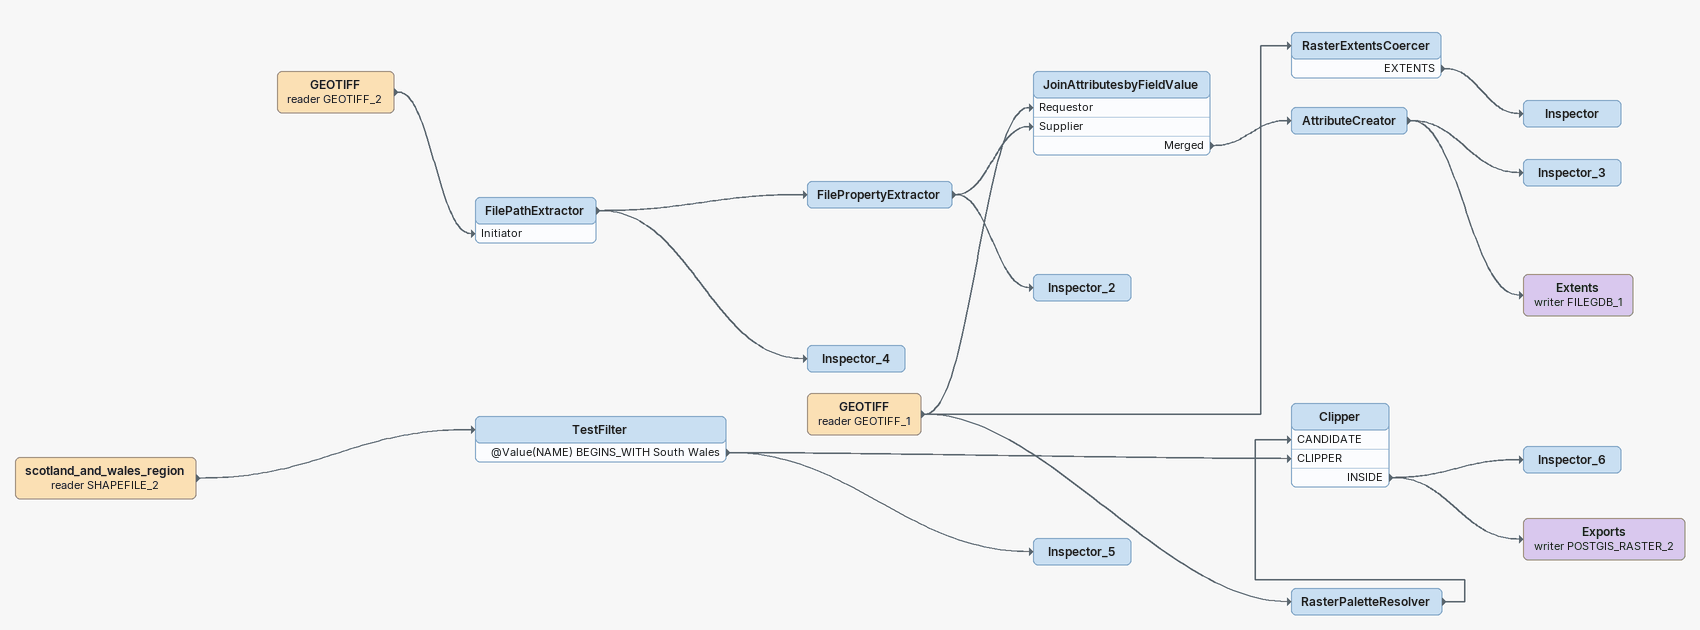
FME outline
scotland_and_wales_region (reader SHAPEFILE_2)
    -> TestFilter
TestFilter
    @Value(NAME) BEGINS_WITH South Wales -> Inspector_5
    @Value(NAME) BEGINS_WITH South Wales -> Clipper [CLIPPER]
Inspector_5
GEOTIFF (reader GEOTIFF_2)
    -> FilePathExtractor [Initiator]
FilePathExtractor
    -> Inspector_4
    -> FilePropertyExtractor
FilePropertyExtractor
    -> Inspector_2
    -> JoinAttributesbyFieldValue [Supplier]
Inspector_2
Inspector_4
GEOTIFF (reader GEOTIFF_1)
    -> RasterExtentsCoercer
    -> JoinAttributesbyFieldValue [Requestor]
    -> RasterPaletteResolver
RasterExtentsCoercer
    EXTENTS -> Inspector
Inspector
JoinAttributesbyFieldValue
    Merged -> AttributeCreator
AttributeCreator
    -> Inspector_3
    -> Extents (writer FILEGDB_1)
Inspector_3
Extents (writer FILEGDB_1)
RasterPaletteResolver
    -> Clipper [CANDIDATE]
Clipper
    INSIDE -> Inspector_6
    INSIDE -> Exports (writer POSTGIS_RASTER_2)
Inspector_6
Exports (writer POSTGIS_RASTER_2)
